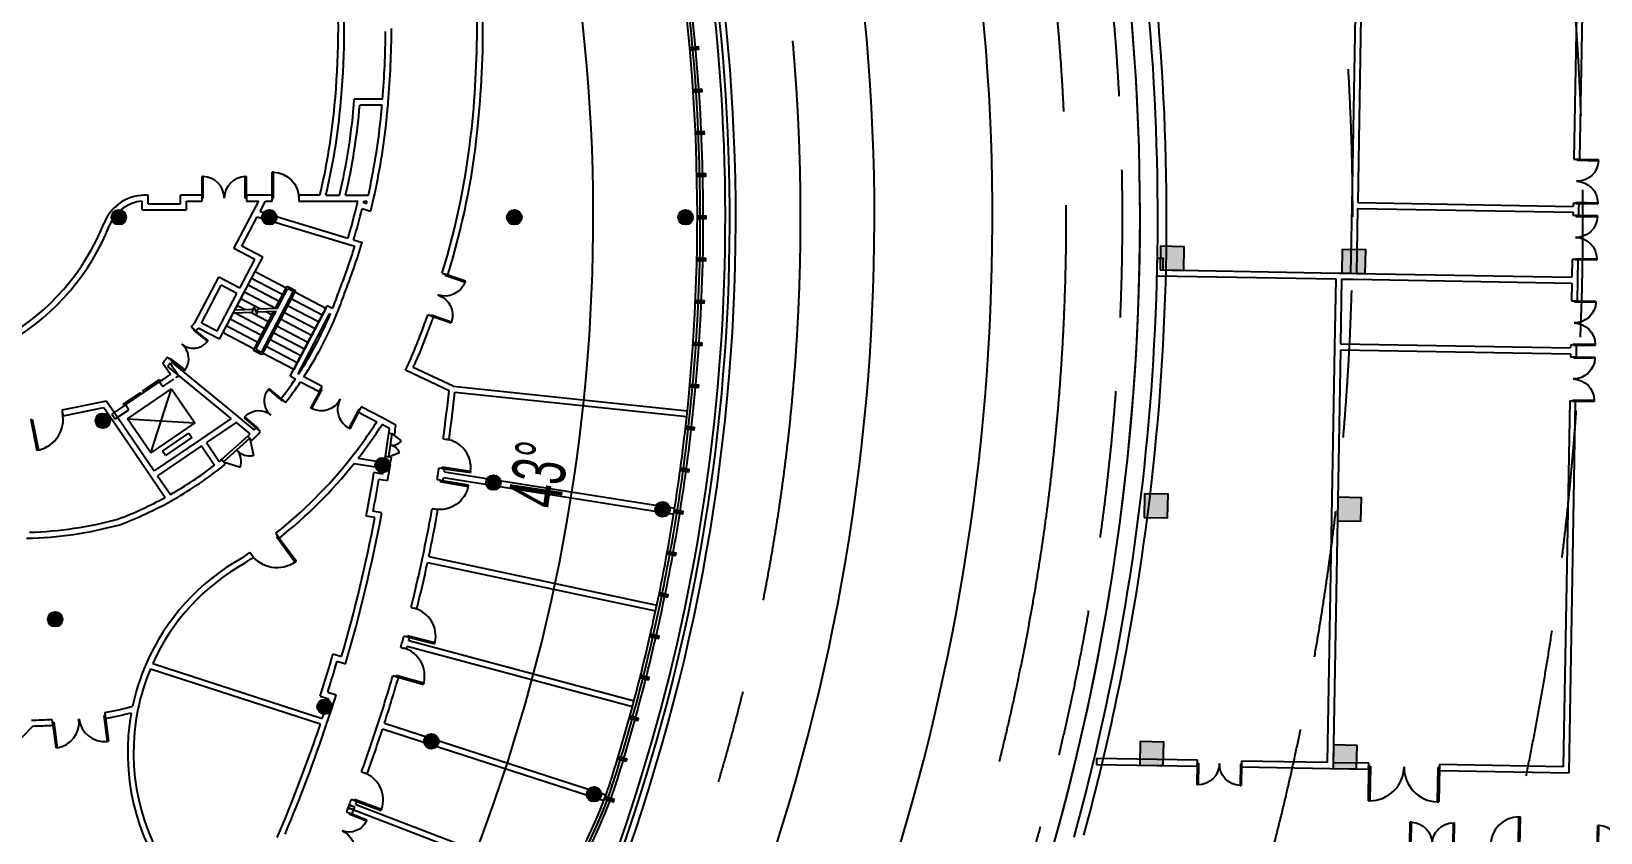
# Model space of a CAD drawing. Extents: x 1962160 to 37842216, y -162679 to 2997677.
# Drawn here: x 37654794 to 37707960, y 2736018 to 2763182 of the extents above; entities that cross this region are included whole.
import ezdxf
from ezdxf.enums import TextEntityAlignment as Align

# ---------------------------------------------------------------- set-up
doc = ezdxf.new("R2010")
doc.units = 0
doc.header["$LTSCALE"] = 1000
for name, pattern in [('CENTER', [2, 1.25, -0.25, 0.25, -0.25]), ('CENTER2', [28.575, 19.05, -3.175, 3.175, -3.175]), ('HIDDEN', [0.375, 0.25, -0.125])]:
    doc.linetypes.add(name, pattern=pattern)
doc.layers.get('0').update_dxf_attribs({"color": 8})
doc.layers.get('Defpoints').update_dxf_attribs({"color": 8})
for name, color, linetype in [('#幕墙线-平面', 8, 'Continuous'), ('#标注', 8, 'Continuous'), ('#虚线', 8, 'HIDDEN'), ('#轴线', 8, 'CENTER2'), ('1-WIN-1', 8, 'Continuous'), ('A-AL', 8, 'Continuous'), ('A-FLOR', 8, 'Continuous'), ('A-GRID', 8, 'CENTER'), ('A-STRS-HRAL', 8, 'Continuous'), ('COLUMN', 8, 'Continuous'), ('DIM', 8, 'Continuous'), ('G-ACCS', 8, 'Continuous'), ('PUB_HATCH', 8, 'Continuous'), ('周边建筑', 8, 'Continuous')]:
    doc.layers.add(name, color=color, linetype=linetype)
doc.styles.add('#文字', font='jrs.shx', dxfattribs={"width": 0.7, "bigfont": 'hztxt.shx'})
doc.styles.add('JHZX', font='jrs.shx', dxfattribs={"width": 0.6, "bigfont": 'jhz.shx'})
doc.dimstyles.new('JZBZ-600', dxfattribs={"dimscale": 600, "dimtxt": 3, "dimasz": 1.5, "dimexe": 1, "dimexo": 1, "dimgap": 0.5, "dimtad": 1, "dimdec": 0, "dimdsep": 46, "dimtxsty": 'JHZX', "dimblk1": 'ARCHTICK', "dimblk2": 'ARCHTICK', "dimsah": 1, "dimcen": 0, "dimclrd": 1, "dimclre": 1, "dimclrt": 2, "dimadec": 1, "dimazin": 2, "dimtfac": 1, "dimtdec": 0, "dimtix": 1, "dimtmove": 0, "dimatfit": 3, "dimfxl": 1, "dimtolj": 1, "dimlwd": -1, "dimlwe": -1, "dimarcsym": 1})

# ---------------------------------------------------------------- blocks, each defined once
blk = doc.blocks.new('smg')
blk.add_lwpolyline([(-40, 200), (-40, -100), (40, -100), (40, 200)], close=True)
for points in [[(40, 0), (-40, 0)], [(0, -100), (0, 200)]]:
    blk.add_lwpolyline(points)
blk = doc.blocks.new('danyuan1')
at = {"layer": 'A-AL'}
for p, rotation in [((-8275, 2291), 169.7142857143211), ((-6867, 2019), 168.428571428614), ((-5465, 1716), 167.1428571428847), ((-4071, 1381), 165.8571428571781), ((-2685, 1015), 164.5714285714549), ((-1307, 618), 163.2857142857502), ((62, 190), 162.0000000000363)]:
    blk.add_blockref('smg', p, dxfattribs=dict(at, rotation=rotation))
blk = doc.blocks.new('$DorLib2D$00000001')
for p, q in [((0.45, 0.975), (0.5, 0.975)), ((0.45, 0), (0.45, 0.975)), ((0.5, 0), (0.5, 0.975)), ((0.5, 0), (0.45, 0))]:
    blk.add_line(p, q)
blk.add_arc((0.475, 0), 0.975, 91.4693, 180)
blk = doc.blocks.new('$DorLib2D$00000002')
at = {"layer": '1-WIN-1'}
for p, q in [((-0.5, 0), (-0.5, 0.4875)), ((-0.475, 0.4875), (-0.5, 0.4875)), ((-0.475, 0), (-0.475, 0.4875)), ((0.475, 0), (0.475, 0.4875)), ((0.475, 0.4875), (0.5, 0.4875)), ((0.5, 0), (0.5, 0.4875)), ((-0.5, 0), (-0.475, 0)), ((0.5, 0), (0.475, 0))]:
    blk.add_line(p, q, dxfattribs=at)
for centre, start, end in [((-0.4875, 0), 0, 88.53072), ((0.4875, 0), 91.46928, 180)]:
    blk.add_arc(centre, 0.4875, start, end, dxfattribs=at)
blk = doc.blocks.new('$DorLib2D$00000231')
for p, q in [((-0.5, 0), (-0.25, 0.433)), ((0.5, 0), (0.25, 0.433))]:
    blk.add_line(p, q)
for centre, start, end in [((-0.5, 0), 0, 60), ((0.5, 0), 120, 180)]:
    blk.add_arc(centre, 0.5, start, end)
blk = doc.blocks.new('$DORLIB2D$00000127')
for points in [[(-0.533, 0.795), (-0.533, 0.69)], [(-0.033, 0.795), (-0.533, 0.795)], [(-0.033, 0.795), (-0.033, 0.69)], [(0.533, 0.795), (0.033, 0.795)], [(0.033, 0.795), (0.033, 0.69)], [(0.533, 0.795), (0.533, 0.69)], [(-0.033, 0.69), (-0.533, 0.69)], [(0.5, 0.5), (-0.5, 0.5)], [(0.533, 0.69), (0.033, 0.69)]]:
    blk.add_lwpolyline(points)
blk = doc.blocks.new('_YZH')
blk.add_circle((0, 0), 0.5)
at = {"layer": 'PUB_HATCH', "const_width": 0.5}
blk.add_lwpolyline([(-0.25, 0, 1), (0.25, 0, 1)], format="xyb", close=True, dxfattribs=at)
blk = doc.blocks.new('ECC')
at = {"layer": '周边建筑'}
for p, q in [((-109785, 520737), (-110743, 520737)), ((-109803, 520537), (-110558, 520537)), ((-117727, 517187), (-117727, 517484)), ((-116627, 517187), (-116627, 517487)), ((-115898, 517487), (-116627, 517487)), ((-115898, 517287), (-115898, 517487)), ((-113812, 517487), (-114398, 517487)), ((-114398, 517487), (-114398, 517287)), ((-113525, 517487), (-113812, 517487)), ((-113525, 517287), (-113525, 517487)), ((-111910, 517487), (-112625, 517487)), ((-112625, 517487), (-112625, 517287)), ((-111704, 517487), (-111242, 517487)), ((-111036, 517487), (-110495, 517487)), ((-110495, 517487), (-110267, 517487)), ((-117927, 516987), (-117927, 517284)), ((-117927, 516987), (-116427, 516987)), ((-117727, 517187), (-116627, 517187)), ((-116427, 516987), (-116427, 517287)), ((-116427, 517287), (-115898, 517287)), ((-114822, 515676), (-114168, 516923)), ((-114398, 517287), (-113977, 517287)), ((-114168, 516923), (-113977, 517287)), ((-113935, 516938), (-113751, 517287)), ((-113935, 516938), (-110956, 516033)), ((-113751, 517287), (-113525, 517287)), ((-112625, 517287), (-111831, 517287)), ((-111831, 517287), (-111162, 517287)), ((-111162, 517287), (-110621, 517287)), ((-110476, 517037), (-110188, 516949)), ((-110429, 517231), (-110333, 517202)), ((-110415, 517287), (-110313, 517287)), ((-114552, 515761), (-114029, 516757)), ((-114029, 516757), (-110918, 515812)), ((-113844, 515389), (-114552, 515761)), ((-110918, 515812), (-110727, 515754)), ((-110765, 515975), (-110478, 515887)), ((-114114, 515305), (-114822, 515676)), ((-114625, 514331), (-114114, 515305)), ((-114494, 514149), (-113844, 515389)), ((-116142, 513161), (-115333, 514702)), ((-114625, 514331), (-115333, 514702)), ((-114784, 513597), (-114099, 514902)), ((-114220, 514672), (-113166, 514119)), ((-114099, 514902), (-113046, 514349)), ((-107763, 514846), (-107574, 514781)), ((-115923, 513148), (-115249, 514432)), ((-115392, 512870), (-114718, 514154)), ((-115307, 512600), (-114494, 514149)), ((-114718, 514154), (-115249, 514432)), ((-114462, 514211), (-113408, 513658)), ((-114341, 514441), (-113287, 513888)), ((-112815, 514228), (-113903, 512156)), ((-112815, 514228), (-113903, 512156)), ((-112734, 514253), (-113877, 512075)), ((-113411, 513653), (-113018, 514402)), ((-113342, 513656), (-112992, 514321)), ((-113342, 513656), (-112992, 514321)), ((-113018, 514402), (-112734, 514253)), ((-112992, 514321), (-112815, 514228)), ((-111708, 513647), (-112762, 514200)), ((-114784, 513597), (-114168, 513622)), ((-114703, 513751), (-114438, 513611)), ((-114583, 513981), (-113918, 513632)), ((-114191, 513521), (-114151, 513695)), ((-114151, 513695), (-114049, 513447)), ((-114049, 513447), (-114008, 513629)), ((-114008, 513629), (-113342, 513656)), ((-111950, 513187), (-113004, 513740)), ((-112916, 511345), (-111662, 513736)), ((-111829, 513417), (-112883, 513970)), ((-111708, 513647), (-112796, 511575)), ((-111478, 513639), (-111662, 513736)), ((-116142, 513161), (-116264, 513008)), ((-115392, 512870), (-115923, 513148)), ((-115187, 512830), (-114837, 513495)), ((-115066, 513060), (-114012, 512507)), ((-114945, 513290), (-113891, 512737)), ((-114837, 513495), (-114191, 513521)), ((-114780, 513497), (-113770, 512968)), ((-114261, 513518), (-113650, 513198)), ((-114161, 512224), (-113464, 513551)), ((-114080, 512249), (-113395, 513553)), ((-114080, 512249), (-113395, 513553)), ((-114031, 513528), (-113395, 513553)), ((-113741, 513539), (-113529, 513428)), ((-112312, 512496), (-113366, 513049)), ((-112192, 512726), (-113245, 513279)), ((-112071, 512957), (-113125, 513510)), ((-112646, 511429), (-111578, 513466)), ((-111554, 513453), (-111578, 513466)), ((-108058, 513362), (-108247, 513426)), ((-116264, 513008), (-116108, 512883)), ((-116108, 512883), (-116031, 512979)), ((-115307, 512600), (-116031, 512979)), ((-115187, 512830), (-114133, 512277)), ((-112554, 512036), (-113608, 512589)), ((-112433, 512266), (-113487, 512819)), ((-117074, 511991), (-117157, 511887)), ((-116918, 511867), (-117074, 511991)), ((-113877, 512075), (-114161, 512224)), ((-113903, 512156), (-114080, 512249)), ((-114080, 512249), (-113903, 512156)), ((-112796, 511575), (-113849, 512128)), ((-112675, 511806), (-113729, 512358)), ((-117230, 511796), (-117157, 511887)), ((-117230, 511796), (-116970, 511415)), ((-116981, 511787), (-117064, 511683)), ((-114911, 509914), (-117064, 511683)), ((-116981, 511787), (-116748, 511445)), ((-116939, 511840), (-116918, 511867)), ((-114681, 509984), (-116939, 511840)), ((-107532, 510855), (-109011, 511548)), ((-107398, 511013), (-108745, 511644)), ((-118425, 509909), (-116937, 510923)), ((-117636, 508752), (-116937, 510923)), ((-116970, 511415), (-117342, 511162)), ((-117342, 511162), (-117229, 510996)), ((-117229, 510996), (-116857, 511250)), ((-116937, 510923), (-116149, 509766)), ((-116777, 511297), (-116772, 511301)), ((-116692, 511362), (-116772, 511301)), ((-116748, 511445), (-116692, 511362)), ((-112740, 511253), (-112916, 511345)), ((-112629, 511420), (-112646, 511429)), ((-112562, 511159), (-111928, 510826)), ((-111835, 511003), (-112451, 511327)), ((-111928, 510826), (-111835, 511003)), ((-107398, 511013), (-99458, 510178)), ((-119133, 510505), (-120647, 510201)), ((-119133, 510505), (-118758, 509954)), ((-113221, 510587), (-113069, 510457)), ((-107336, 510805), (-99479, 509979)), ((-120647, 510201), (-120608, 510004)), ((-120608, 510004), (-119224, 510283)), ((-119224, 510283), (-118923, 509842)), ((-118499, 510373), (-118953, 510063)), ((-118953, 510063), (-118841, 509898)), ((-118841, 509898), (-118386, 510208)), ((-118758, 509954), (-117519, 508136)), ((-118386, 510208), (-118499, 510373)), ((-117636, 508752), (-118425, 509909)), ((-118425, 509909), (-116149, 509766)), ((-114911, 509914), (-115949, 509207)), ((-114600, 509918), (-114681, 509984)), ((-114134, 509534), (-114600, 509918)), ((-110506, 510306), (-110599, 510129)), ((-110599, 510129), (-109982, 509805)), ((-109792, 509932), (-110506, 510306)), ((-109332, 509690), (-109792, 509932)), ((-118923, 509842), (-117628, 507941)), ((-116149, 509766), (-117636, 508752)), ((-117240, 508811), (-116348, 509419)), ((-116348, 509419), (-116249, 509274)), ((-114750, 509782), (-115754, 509098)), ((-114727, 509763), (-114750, 509782)), ((-114275, 509391), (-114727, 509763)), ((-113917, 509471), (-114069, 509602)), ((-109549, 509578), (-109804, 509712)), ((-109571, 509418), (-109373, 509389)), ((-115949, 509207), (-117519, 508136)), ((-115919, 508985), (-117406, 507971)), ((-117142, 508666), (-117240, 508811)), ((-116249, 509274), (-117142, 508666)), ((-115919, 508985), (-115475, 508334)), ((-115754, 509098), (-115318, 508458)), ((-114345, 509321), (-114211, 509172)), ((-107730, 509226), (-107532, 509197)), ((-115105, 508372), (-115239, 508521)), ((-110752, 508389), (-109747, 508230)), ((-110610, 508569), (-109716, 508428)), ((-109633, 508313), (-109929, 508360)), ((-109487, 508598), (-109685, 508626)), ((-117628, 507941), (-117149, 507239)), ((-117406, 507971), (-116974, 507337)), ((-109779, 508033), (-110076, 508080)), ((-109615, 507804), (-109911, 507851)), ((-107936, 507843), (-107739, 507809)), ((-107676, 508207), (-107874, 508236)), ((-107723, 507910), (-99920, 506674)), ((-107691, 508107), (-99889, 506871)), ((-109808, 506721), (-110104, 506768)), ((-107908, 506824), (-108105, 506858)), ((-110043, 506556), (-110339, 506603)), ((-113399, 506023), (-113280, 505862)), ((-114163, 505207), (-114282, 505368)), ((-108219, 505234), (-100491, 503591)), ((-108260, 505038), (-100533, 503396)), ((-108817, 503508), (-108623, 503459)), ((-108870, 502490), (-109063, 502539)), ((-111458, 501942), (-111173, 501849)), ((-109166, 502155), (-108974, 502101)), ((-108947, 502199), (-101316, 500154)), ((-108895, 502392), (-101265, 500347)), ((-117650, 501430), (-111889, 499558)), ((-117570, 501614), (-111826, 499748)), ((-111324, 501688), (-111039, 501595)), ((-109245, 501139), (-109437, 501193)), ((-111894, 500506), (-111609, 500413)), ((-111643, 500635), (-111358, 500542)), ((-119194, 499942), (-119169, 499744)), ((-111891, 500190), (-111605, 500097)), ((-121638, 499490), (-122369, 498724)), ((-120955, 499516), (-120980, 499715)), ((-109782, 499399), (-102285, 496963)), ((-109720, 499589), (-102216, 497151)), ((-110495, 497936), (-110308, 497867)), ((-111002, 496580), (-110817, 496506)), ((-110763, 496646), (-110949, 496718)), ((-110949, 496718), (-110763, 496646)), ((-110726, 496740), (-110913, 496812)), ((-110913, 496812), (-110726, 496740)), ((-110654, 496929), (-110842, 496998)), ((-110762, 496647), (-104103, 494091)), ((-110690, 496834), (-103989, 494262))]:
    blk.add_line(p, q, dxfattribs=at)
for points in [[(-109685, 508626), (-109571, 509418), (-109472, 509404), (-109586, 508612)], [(-115239, 508521), (-114345, 509321), (-114278, 509247), (-115172, 508447)]]:
    blk.add_lwpolyline(points, close=True, dxfattribs=at)
for centre, radius, start, end in [((-162820, 516737), 65000, 322.26362, 219.12201), ((-162820, 516737), 64800, 335.06671, 11), ((-162820, 516737), 64650, 337.74488, 11), ((-162820, 516737), 63700, 354, 10.25738), ((-162820, 516737), 63800, 354, 10.25738), ((-162820, 516737), 63900, 354, 10.25738), ((-139085, 523180), 27802, 353.9017, 3.5493), ((-139085, 523180), 28002, 353.9024, 3.3632), ((-139085, 523180), 32502, 353.9173, 0.6653), ((-139085, 523180), 32702, 353.9178, 0.6734), ((-139085, 523180), 29402, 355.2346, 359.7267), ((-139085, 523180), 29602, 355.0559, 359.9219), ((-132117, 522356), 21436, 346.8727, 355.6701), ((-132117, 522356), 21636, 346.9962, 355.1789), ((-139085, 523180), 29402, 353.9076, 354.8434), ((-139085, 523180), 29602, 353.9083, 355.0559), ((-132117, 522356), 20786, 346.4545, 354.1203), ((-132117, 522356), 20986, 346.5861, 354.1193), ((-132117, 522356), 22386, 347.4391, 354.1124), ((-132117, 522356), 22586, 347.2348, 354.1115), ((-132117, 522356), 25486, 342.8623, 354.0999), ((-132117, 522356), 25686, 342.8492, 354.0992), ((-117827, 515987), 1500, 86.1774, 158.3545), ((-132117, 522356), 22586, 346.15, 347.2348), ((-117827, 515987), 1300, 94.4117, 158.3545), ((-132117, 522356), 22086, 343.3638, 346.4637), ((-132117, 522356), 22286, 343.3615, 346.1911), ((-132117, 522356), 22086, 346.4637, 346.7332), ((-132117, 522356), 22286, 346.7061, 346.8544), ((-132117, 522356), 22386, 346.69, 346.9142), ((-126446, 519408), 7773, 299.5094, 338.3545), ((-126446, 519408), 7973, 300.9651, 338.3545), ((-132117, 522356), 22386, 338.6292, 342.8485), ((-132117, 522356), 22586, 338.6396, 343.3581), ((-123191, 518305), 12608, 338.2811, 340.9905), ((-123191, 518305), 12808, 337.7809, 340.9721), ((-123191, 518305), 12608, 326.9015, 337.3681), ((-123191, 518305), 12808, 326.9863, 337.7809), ((-123191, 518305), 15708, 334.5218, 340.7523), ((-123191, 518305), 15908, 335.2467, 340.7398), ((-132117, 522356), 25486, 338.7696, 339.4896), ((-132117, 522356), 25686, 338.7773, 339.5028), ((-123191, 518305), 12608, 322.2569, 325.9879), ((-123191, 518305), 12808, 322.2107, 326.0871), ((-162820, 516737), 55600, 352.2355, 353.9267), ((-162820, 516737), 55800, 352.2336, 353.8973), ((-162820, 516737), 63700, 351, 354), ((-162820, 516737), 63800, 351, 354), ((-162820, 516737), 63900, 351, 354), ((-123191, 518305), 12608, 314.5593, 315.0078), ((-123191, 518305), 12808, 314.5166, 315.5047), ((-123191, 518305), 12608, 315.9204, 316.3467), ((-123191, 518305), 12808, 315.5047, 316.3929), ((-123191, 518305), 15708, 321.6524, 327.2401), ((-123191, 518305), 15908, 322.2662, 327.3041), ((-162820, 516737), 53750, 352.1736, 352.3456), ((-162820, 516737), 53950, 352.172, 352.4943), ((-123191, 518305), 12608, 299.5468, 307.7341), ((-123191, 518305), 12608, 308.6451, 309.104), ((-123191, 518305), 12808, 308.1586, 309.1467), ((-123191, 518305), 15708, 308.5654, 321.6524), ((-123191, 518305), 15908, 308.5402, 321.4415), ((-162820, 516737), 53750, 351.1066, 351.3208), ((-162820, 516737), 53950, 350.469, 351), ((-162820, 516737), 53950, 351, 351.3224), ((-123191, 518305), 12808, 299.1316, 308.1586), ((-162820, 516737), 53450, 349.0701, 350.6784), ((-162820, 516737), 53650, 349.291, 350.466), ((-162820, 516737), 53750, 350.6802, 350.8934), ((-162820, 516737), 55600, 350.795, 351), ((-162820, 516737), 55600, 351, 351.205), ((-162820, 516737), 55800, 350.7932, 350.8973), ((-162820, 516737), 55800, 351.1027, 351.2068), ((-123191, 518305), 12608, 290.6211, 298.6342), ((-123191, 518305), 12808, 290.5801, 299.1316), ((-162820, 516737), 53950, 343.6995, 349.3005), ((-162820, 516737), 55600, 348, 349.7645), ((-162820, 516737), 55800, 348.1027, 349.7664), ((-162820, 516737), 63700, 348, 351), ((-162820, 516737), 63800, 348, 351), ((-162820, 516737), 63900, 348, 351), ((-122095, 518662), 12808, 271.1257, 285.4199), ((-122095, 518662), 12608, 271.5802, 285.3789), ((-162820, 516737), 53750, 343.9191, 349.0809), ((-110857, 498585), 7564, 119.2558, 156.5628), ((-123191, 518305), 15708, 303.3576, 304.5523), ((-123191, 518305), 15908, 303.3316, 304.5776), ((-162820, 516737), 55600, 346.2351, 348), ((-110857, 498585), 7364, 119.2006, 155.7141), ((-162820, 516737), 55800, 346.2333, 347.8973), ((-162820, 516737), 63700, 345, 348), ((-162820, 516737), 63800, 345, 348), ((-162820, 516737), 63900, 345, 348), ((-162820, 516737), 55600, 345, 345.2046), ((-162820, 516737), 55800, 345.1027, 345.2065), ((-162820, 516737), 53450, 342.3216, 343.9299), ((-162820, 516737), 55600, 344.7954, 345), ((-162820, 516737), 55800, 344.7935, 344.8973), ((-110857, 498585), 7564, 156.5628, 167.9986), ((-110857, 498585), 7364, 157.2774, 168.4674), ((-162820, 516737), 53650, 342.534, 343.709), ((-162820, 516737), 55600, 342, 343.7649), ((-162820, 516737), 55800, 342.1027, 343.7667), ((-162820, 516737), 53750, 341.5736, 342.3198), ((-162820, 516737), 53950, 341.468, 342.531), ((-121841, 513588), 13900, 280.9755, 284.9442), ((-121841, 513588), 14100, 280.9228, 284.5466), ((-110857, 498585), 7564, 169.6828, 216.8117), ((-110857, 498585), 7364, 168.4674, 216.6252), ((-162820, 516737), 63700, 342.64631, 345), ((-162820, 516737), 63800, 342.64631, 345), ((-162820, 516737), 63900, 342.64631, 345), ((-121841, 513588), 13900, 270.6512, 273.5507), ((-121841, 513588), 14100, 270.8225, 273.6035), ((-162820, 516737), 53750, 336.9742, 341.3604), ((-162820, 516737), 53950, 337.1943, 341.468), ((-162820, 516737), 55600, 340.2355, 342), ((-162820, 516737), 55800, 340.2336, 341.8973), ((-115955, 502092), 14700, 202.1323, 342.6463), ((-115955, 502092), 14600, 339.8391, 342.6463), ((-115955, 502092), 14700, 339.8391, 342.6463), ((-115955, 502092), 14800, 339.8391, 342.6463), ((-115955, 502092), 14600, 277.0376, 339.8391), ((-115955, 502092), 14700, 277.0175, 339.8391), ((-115955, 502092), 14800, 276.9977, 339.8391), ((-162820, 516737), 55600, 338.7439, 338.8958), ((-162820, 516737), 55600, 338.8958, 339), ((-162820, 516737), 55600, 338.8958, 339), ((-162820, 516737), 55600, 339, 339.205), ((-162820, 516737), 55800, 338.7415, 338.8958), ((-162820, 516737), 55800, 338.8958, 339), ((-162820, 516737), 55800, 338.8958, 338.8973), ((-162820, 516737), 55800, 339.1027, 339.2068)]:
    blk.add_arc(centre, radius, start, end, dxfattribs=at)
at = {"layer": 'COLUMN', "xscale": 500, "yscale": 500, "zscale": 500}
for p in [(-118720, 516737), (-113620, 516737), (-105320, 516737), (-99520, 516737), (-119263, 509839), (-109781, 508337), (-106028, 507742), (-100299, 506835), (-120878, 503110), (-111748, 500143), (-108134, 498969), (-102618, 497177)]:
    blk.add_blockref('_YZH', p, dxfattribs=at)
at = {"layer": '周边建筑'}
for p, rotation in [((-99120, 516737), 288), ((-99904, 506773), 278.9999999999999), ((-102238, 497053), 270)]:
    blk.add_blockref('danyuan1', p, dxfattribs=dict(at, rotation=rotation))
for name, p, xscale, yscale, zscale in [('$DorLib2D$00000002', (-115148, 517387), 1500, 1500, 1500), ('$DorLib2D$00000001', (-113075, 517387), -900, 900, -900)]:
    blk.add_blockref(name, p, dxfattribs=dict(at, xscale=xscale, yscale=yscale, zscale=zscale))
for name, p, xscale, yscale, zscale, rotation in [('$DorLib2D$00000002', (-107910, 514104), -1500, 1500, 200, 251.1759797970839), ('$DorLib2D$00000002', (-116591, 512437), 1300, 1300, 200, 231.4505195776119), ('$DORLIB2D$00000127', (-117864, 510685), -1400, 200, 1400, 34.27644948113193), ('$DorLib2D$00000002', (-113569, 510029), -1300, 1300, 200, 49.30178060724688), ('$DorLib2D$00000002', (-111217, 510566), -1500, 1500, 200, 152.3146318771594), ('$DorLib2D$00000001', (-121167, 509994), 1100, 1100, 1100, 191.3693535059845), ('$DorLib2D$00000231', (-109529, 509008), 800.0000000000001, 800.0000000000001, 200, 261.7471717294123), ('$DorLib2D$00000231', (-114725, 508847), 1199.999999999999, 1199.999999999999, 200, 221.8316460762464), ('$DorLib2D$00000001', (-107703, 508717), 1000, 1000, 200, 261.7202397441633), ('$DorLib2D$00000001', (-107922, 507334), -999.9999999999992, 999.9999999999993, 200, 260.2797602558363), ('$DorLib2D$00000001', (-113781, 505615), -1100, 1100, 200, 216.5588642656365), ('$DorLib2D$00000001', (-108843, 502999), 1000, 1000, 200, 255.7198703888693), ('$DorLib2D$00000001', (-109205, 501647), 1000.000000000001, 1000.000000000001, 200, 254.2801296111402), ('$DorLib2D$00000002', (-120074, 499729), 1800, 1800, 200, 187.2631412097394), ('$DorLib2D$00000001', (-110575, 497432), 1000, 1000, 200, 249.7202397441842), ('$DorLib2D$00000002', (-111152, 495940), -1300, 1300, 200, 248.0740541997872)]:
    blk.add_blockref(name, p, dxfattribs=dict(at, xscale=xscale, yscale=yscale, zscale=zscale, rotation=rotation))
blk = doc.blocks.new('_FZH')
blk.add_lwpolyline([(-0.5, -0.5), (0.5, -0.5), (0.5, 0.5), (-0.5, 0.5)], close=True)
at = {"layer": 'PUB_HATCH'}
blk.add_solid([(-0.5, -0.5), (0.5, -0.5), (-0.5, 0.5), (0.5, 0.5)], dxfattribs=at)
blk = doc.blocks.new('567')
at = {"layer": '周边建筑'}
for p, q in [((19139, 91642), (5943, 94932)), ((6088, 94690), (19090, 91448)), ((19090, 91448), (19139, 91642)), ((18877, 83978), (20643, 91061)), ((19071, 83929), (20837, 91013)), ((20594, 91279), (20546, 91085)), ((20546, 91085), (20643, 91061)), ((20788, 91231), (20594, 91279)), ((20982, 91182), (20788, 91231)), ((20837, 91013), (20934, 90988)), ((20934, 90988), (20982, 91182)), ((21205, 83397), (22972, 90480)), ((21375, 83252), (23166, 90432)), ((22438, 90820), (22389, 90625)), ((22389, 90625), (22972, 90480)), ((23117, 90650), (22438, 90820)), ((23796, 90481), (23117, 90650)), ((23166, 90432), (23748, 90287)), ((23748, 90287), (23796, 90481)), ((23413, 82331), (25300, 89900)), ((23607, 82283), (25494, 89851)), ((25252, 90118), (25203, 89924)), ((25203, 89924), (25300, 89900)), ((25446, 90070), (25252, 90118)), ((25640, 90021), (25446, 90070)), ((25494, 89851), (25591, 89827)), ((25591, 89827), (25640, 90021)), ((27095, 89658), (27047, 89464)), ((27047, 89464), (39078, 86464)), ((39321, 86610), (27095, 89658)), ((4274, 87413), (18925, 83760)), ((4322, 87607), (18877, 83978)), ((39078, 86464), (38064, 82395)), ((38258, 82346), (39321, 86610)), ((18925, 83760), (21157, 83203)), ((19071, 83929), (21205, 83397)), ((21060, 82815), (21157, 83203)), ((21279, 82864), (21375, 83252)), ((19621, 77041), (21060, 82815)), ((19766, 76797), (21230, 82670)), ((21230, 82670), (23462, 82113)), ((21279, 82864), (23413, 82331)), ((23462, 82113), (37143, 78702)), ((23607, 82283), (37191, 78896)), ((38064, 82395), (38258, 82346)), ((37483, 80066), (37191, 78896)), ((37361, 78751), (37677, 80018)), ((37677, 80018), (37483, 80066)), ((37143, 78702), (36441, 75888)), ((36636, 75840), (37361, 78751)), ((19184, 76944), (19233, 77139)), ((36441, 75888), (36636, 75840)), ((36079, 74433), (35253, 71121)), ((36273, 74384), (36079, 74433)), ((35447, 71073), (36273, 74384)), ((35253, 71121), (35447, 71073))]:
    blk.add_line(p, q, dxfattribs=at)
blk.add_lwpolyline([(51546, 114974, -0.066668), (79984, 97358, -0.432715), (80756, 85721), (59352, 62768, -0.3894), (48565, 61929, 0.164544), (1000, 78694)], format="xyb", dxfattribs=at)
for radius, start, end in [(79600, 65.19625, 89.35217), (79300, 65.19625, 89.34972), (78700, 53.84029, 89.27195), (79500, 75.71172, 76), (79300, 75.56648, 76), (79300, 61.63425, 65.19626), (79600, 61.74539, 65.19626)]:
    blk.add_arc((0, 0), radius, start, end, dxfattribs=at)
at = {"layer": 'COLUMN'}
for p, xscale, yscale, zscale, rotation in [((20793, 83397), 800.0000000003819, 800.0000000003819, 800.0000000003819, 75.99999999998138), ((28944, 81365), 800.0000000003266, 800.0000000003266, 800.0000000003266, 76.00000000006632), ((37094, 79333), 799.9999999994801, 799.9999999994801, 799.9999999994801, 76.00000000011995), ((19305, 77430), 800.0000000003819, 800.0000000003819, 800.0000000003819, 75.99999999998138), ((27357, 75010), 799.9999999994801, 799.9999999994801, 799.9999999994801, 76.00000000011995), ((35510, 72977), 799.9999999994801, 799.9999999994801, 799.9999999994801, 76.00000000011995)]:
    blk.add_blockref('_FZH', p, dxfattribs=dict(at, xscale=xscale, yscale=yscale, zscale=zscale, rotation=rotation))
at = {"layer": '周边建筑'}
for name, p, xscale, yscale, zscale, rotation in [('$DorLib2D$00000002', (19842, 91364), -1500, 1500, 200, 345.999999999999), ('$DorLib2D$00000002', (21686, 90904), -1500, 1500, 200, 345.9999999999908), ('$DorLib2D$00000002', (24500, 90202), -1500, 1500, 200, 346.000000000009), ('$DorLib2D$00000002', (26343, 89743), -1500, 1500, 200, 345.9999999999995), ('$DorLib2D$00000002', (42170, 87703), 1499.999999999999, 1499.999999999999, 200, 76.00000000005663), ('$DorLib2D$00000001', (41233, 83946), 1000, 1000, 1000, 76.0000000000658), ('$DorLib2D$00000002', (40634, 81542), -1500.000000000001, 1500.000000000001, -1500.000000000001, 76.000000000064), ('$DorLib2D$00000002', (37870, 81206), 2400.000000000001, 2400.000000000001, 200, 256.0000000000032), ('$DorLib2D$00000002', (36357, 75136), -1500, 1500, 200, 255.9999999908251)]:
    blk.add_blockref(name, p, dxfattribs=dict(at, xscale=xscale, yscale=yscale, zscale=zscale, rotation=rotation))
blk = doc.blocks.new('总体道路0521')
at = {"layer": 'G-ACCS'}
for radius, start, end in [(73.7, 334.07083, 10.72788), (69.7, 330.12035, 10.71228)]:
    blk.add_arc((35647972.511, 2918657.177), radius, start, end, dxfattribs=at)
blk = doc.blocks.new('A$C06ac024f')
at = {"xscale": 1000, "yscale": 1000, "zscale": 1000}
blk.add_blockref('总体道路0521', (-35647972511, -2918657177), dxfattribs=at)
at = {"layer": '周边建筑', "rotation": 283.0000003899075}
blk.add_blockref('567', (0, 0), dxfattribs=at)
at = {"layer": '周边建筑'}
blk.add_blockref('ECC', (162820, -516737), dxfattribs=at)
blk = doc.blocks.new('A$C80b62fe7')
at = {"layer": '#幕墙线-平面'}
for radius, start, end in [(128529, 333.50225, 195.7758), (127529, 333.53985, 195.7884)]:
    blk.add_arc((71052, 188867), radius, start, end, dxfattribs=at)
blk = doc.blocks.new('DASWQE')
at = {"layer": 'DIM', "ltscale": 10}
blk.add_blockref('A$C80b62fe7', (-71047, -188863), dxfattribs=at)
blk = doc.blocks.new('_ARCHTICK')
at = {"const_width": 0.15}
blk.add_lwpolyline([(-0.5, -0.5), (0.5, 0.5)], dxfattribs=at)
blk = doc.blocks.new('*D107')
at = {"layer": '#标注', "color": 1, "transparency": 16777216}
for p, q in [((36841600, 2932741), (36838648, 2932059)), ((36834817, 2887354), (36832193, 2888869))]:
    blk.add_line(p, q, dxfattribs=at)
blk.add_arc((36780599, 2918657), 60176, 330, 13, dxfattribs=at)
at = {"layer": 'Defpoints', "color": 0, "transparency": 16777216}
for p in [(36842185, 2932876), (36780599, 2918657), (36838539, 2902407), (36835337, 2887054)]:
    blk.add_point(p, dxfattribs=at)
at = {"layer": '#标注', "color": 1, "transparency": 16777216, "xscale": 900, "yscale": 900, "zscale": 900}
for p, rotation in [((36839233, 2932194), 102.9999999999947), ((36832713, 2888569), 240.000000000005)]:
    blk.add_blockref('_ARCHTICK', p, dxfattribs=dict(at, rotation=rotation))
at = {"layer": '#标注', "color": 2, "transparency": 16777216, "insert": (36838927, 2909940), "char_height": 1800, "attachment_point": 5, "rotation": 81.5, "style": 'JHZX'}
blk.add_mtext('\\A1;43°', dxfattribs=at)
blk = doc.blocks.new('*D111')
at = {"layer": '#标注', "color": 1, "transparency": 16777216}
for p, q in [((36874862, 3000599), (36862409, 2989774)), ((36882278, 2846131), (36868846, 2855713))]:
    blk.add_line(p, q, dxfattribs=at)
blk.add_arc((36780603, 2918661), 108993, 324.49751, 41, dxfattribs=at)
at = {"layer": 'Defpoints', "color": 0, "transparency": 16777216}
for p in [(36875315, 3000993), (36780603, 2918661), (36887941, 2899732), (36882766, 2845783)]:
    blk.add_point(p, dxfattribs=at)
at = {"layer": '#标注', "color": 1, "transparency": 16777216, "xscale": 900, "yscale": 900, "zscale": 900}
for p, rotation in [((36862862, 2990168), 130.999999999991), ((36869334, 2855365), 234.4975139136607)]:
    blk.add_blockref('_ARCHTICK', p, dxfattribs=dict(at, rotation=rotation))
at = {"layer": '#标注', "color": 2, "transparency": 16777216, "insert": (36890670, 2923946), "char_height": 1800, "attachment_point": 5, "rotation": 272.7488, "style": 'JHZX'}
blk.add_mtext('\\A1;76.5°', dxfattribs=at)
blk = doc.blocks.new('*U246')
blk.add_line((20, 0), (0, 0))
blk.add_circle((24, 0), 4)
at = {"style": 'JHZX', "width": 0.75}
blk.add_attdef('AXES', text='', height=4, dxfattribs=at).set_placement((24, 0), align=Align.MIDDLE_CENTER)
blk = doc.blocks.new('DOTE-11')
at = {"layer": '#虚线', "ltscale": 20}
for radius, end in [(117100, 50.90588), (109300, 50.72062), (101500, 50.50684), (93700, 50.25742), (85900, 49.96262), (78100, 49.60882)]:
    blk.add_arc((36780599, 2918657), radius, 330, end, dxfattribs=at)
at = {"layer": '#轴线'}
for radius, end in [(146600, 183.99981), (138800, 210.18842), (130400, 210.32938), (127950, 210.37401), (76200, 56.5), (67200, 56.5)]:
    blk.add_arc((36780599, 2918657), radius, 324.5, end, dxfattribs=at)
blk = doc.blocks.new('ZW-5001')
at = {"layer": '#标注'}
ref = blk.add_blockref('*U246', (36824285.4, 2886916.8), dxfattribs=dict(at, xscale=-600.0000000000006, yscale=600.0000000000006, rotation=324.0000192467934))
ref.add_attrib('AXES', '8#-7', dxfattribs={"layer": '0', "height": 2400, "rotation": 324.00002, "style": '#文字', "width": 0.7}).set_placement((36812635.6, 2895380.9), align=Align.MIDDLE_CENTER)
ref = blk.add_blockref('*U246', (36830303.1, 2887939.5), dxfattribs=dict(at, xscale=-600.0000000000005, yscale=600.0000000000003, rotation=330.0000000000579))
ref.add_attrib('AXES', '1/C21', dxfattribs={"layer": '0', "height": 2400, "rotation": 330, "style": '#文字', "width": 0.5}).set_placement((36817832.3, 2895139.5), align=Align.MIDDLE_CENTER)
for base, center, p1, p2, picture, middle in [((36887940.5, 2899731.8), (36780603.5, 2918661.5), (36882766.5, 2845782.6), (36875314.6, 3000992.6), '*D111', (36890670.1, 2923946)), ((36838539.2, 2902407.1), (36780598.5, 2918657.2), (36835337, 2887053.9), (36842185.1, 2932875.6), '*D107', (36838927, 2909939.9))]:
    dim = blk.add_angular_dim_3p(base=base, center=center, p1=p1, p2=p2, dimstyle='JZBZ-600', dxfattribs=at)
    dim.commit()
    dim.dimension.update_dxf_attribs({"geometry": picture, "text_midpoint": middle})
blk = doc.blocks.new('FDGFH')
at = {"layer": 'A-FLOR'}
blk.add_blockref('ZW-5001', (-36780599, -2918657), dxfattribs=at)
at = {"layer": 'A-GRID'}
blk.add_blockref('DOTE-11', (-36780599, -2918657), dxfattribs=at)

msp = doc.modelspace()

# ---------------------------------------------------------------- linework, layer by layer
at = {"layer": '#标注', "ltscale": 10}
msp.add_arc((37613670.3, 2756893.5), 133919.7, 333.97781, 71.909507, dxfattribs=at)

# ---------------------------------------------------------------- block references
at = {"layer": 'A-STRS-HRAL'}
msp.add_blockref('DASWQE', (37613652.6, 2756886), dxfattribs=at)
at = {"layer": 'DIM', "ltscale": 10}
msp.add_blockref('A$C06ac024f', (37613657.1, 2756879.8), dxfattribs=at)
at = {"layer": 'DIM'}
msp.add_blockref('FDGFH', (37613657.1, 2756879.8), dxfattribs=at)

doc.saveas('drawing.dxf')
